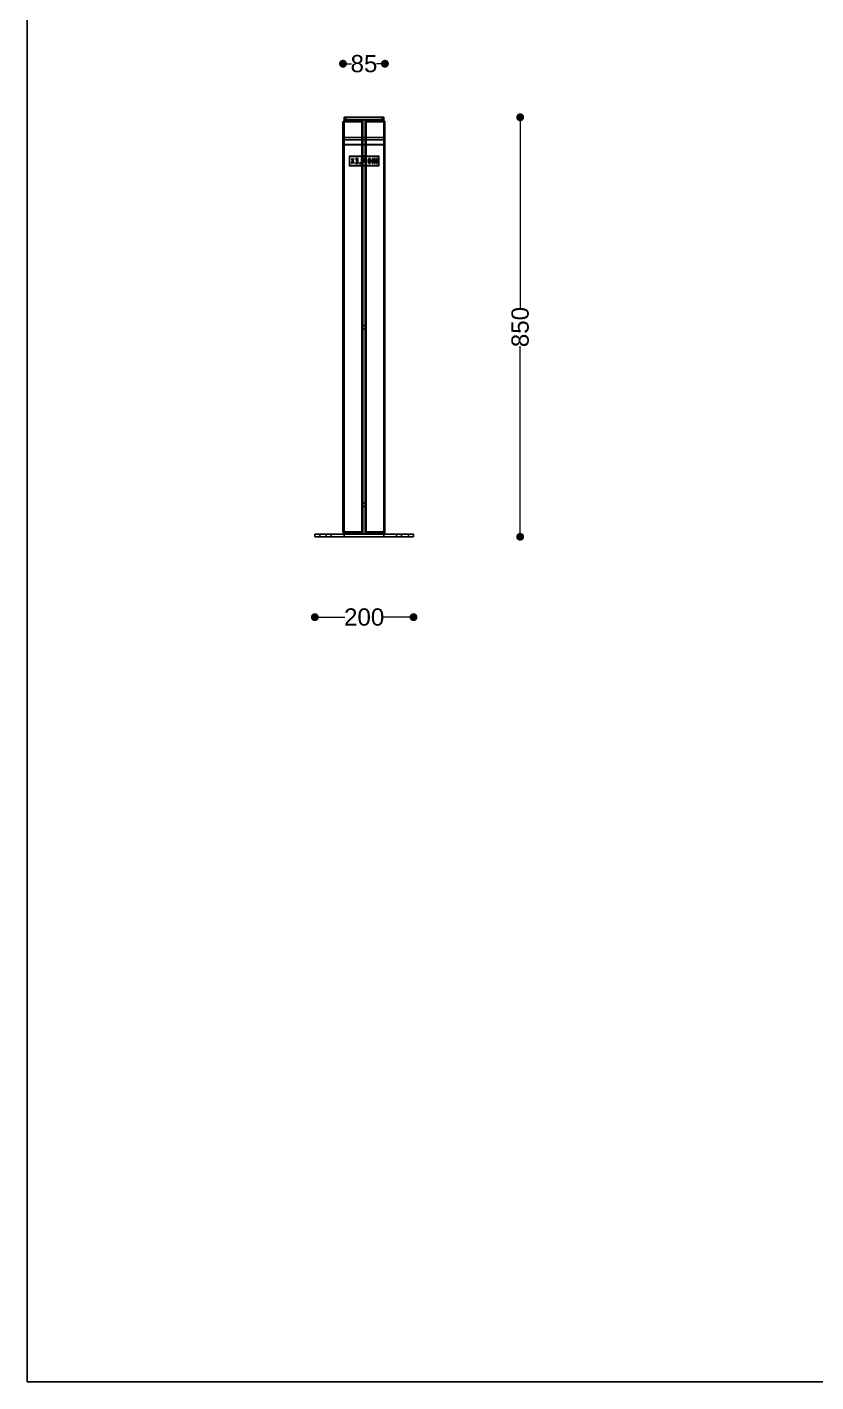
# Model space of a CAD drawing. Header units: millimetres. Extents: x 10366 to 13995, y 24552 to 29685.
# Drawn here: x 10366 to 11965, y 24552 to 27299 of the extents above; entities that cross this region are included whole.
import ezdxf

# ---------------------------------------------------------------- set-up
doc = ezdxf.new("R2010")
doc.units = ezdxf.units.MM
doc.header["$LTSCALE"] = 3
doc.layers.add('Default', color=7, linetype='Continuous')
doc.layers.add('Hidden_lines', color=7, linetype='Continuous')
doc.styles.get("Standard").update_dxf_attribs({"font": 'arial.ttf'})
doc.dimstyles.new('MATEUSZ', dxfattribs={"dimtxt": 35, "dimasz": 16, "dimexe": 0.18, "dimexo": 0.0625, "dimgap": 0.09, "dimtad": 0, "dimdec": 0, "dimdsep": 46, "dimtxsty": 'Standard', "dimblk": 'DOT', "dimcen": 0.09, "dimse1": 1, "dimse2": 1, "dimadec": 0, "dimazin": 0, "dimtfac": 1, "dimtdec": 0, "dimtofl": 0, "dimtmove": 0, "dimatfit": 3, "dimfxl": 1, "dimtolj": 1, "dimtzin": 0, "dimlwd": 9, "dimlwe": 9, "dimarcsym": 0})

# ---------------------------------------------------------------- blocks, each defined once
blk = doc.blocks.new('_Dot')
at = {"color": 0, "linetype": 'ByBlock', "lineweight": -2}
blk.add_line((-0.5, 0), (-1, 0), dxfattribs=at)
at = {"color": 0, "linetype": 'ByBlock', "const_width": 0.5}
blk.add_lwpolyline([(-0.25, 0, 1), (0.25, 0, 1)], format="xyb", close=True, dxfattribs=at)
blk = doc.blocks.new('*D16')
at = {"color": 0, "lineweight": 9, "transparency": 16777216}
for p, q in [((11022.4, 27224.6), (11023.6, 27224.6)), ((11075.4, 27224.6), (11074.2, 27224.6))]:
    blk.add_line(p, q, dxfattribs=at)
at = {"layer": 'Defpoints', "color": 0, "transparency": 16777216}
for p in [(11006.4, 27224.6), (11006.4, 27037.4), (11091.4, 27037.2)]:
    blk.add_point(p, dxfattribs=at)
at = {"color": 0, "lineweight": 9, "transparency": 16777216, "xscale": 16, "yscale": 16, "zscale": 16, "rotation": 180}
blk.add_blockref('_Dot', (11006.4, 27224.6), dxfattribs=at)
at = {"color": 0, "lineweight": 9, "transparency": 16777216, "xscale": 16, "yscale": 16, "zscale": 16}
blk.add_blockref('_Dot', (11091.4, 27224.6), dxfattribs=at)
at = {"color": 0, "transparency": 16777216, "insert": (11048.9, 27224.6), "char_height": 35, "attachment_point": 5}
blk.add_mtext('\\A1;85', dxfattribs=at)
blk = doc.blocks.new('*D17')
at = {"color": 0, "lineweight": 9, "transparency": 16777216}
for p, q in [((10965.3, 26102.8), (11010.3, 26102.8)), ((11133.3, 26102.8), (11088.3, 26102.8))]:
    blk.add_line(p, q, dxfattribs=at)
at = {"layer": 'Defpoints', "color": 0, "transparency": 16777216}
for p in [(10949.3, 26265.7), (11149.3, 26265.7), (10949.3, 26102.8)]:
    blk.add_point(p, dxfattribs=at)
at = {"color": 0, "lineweight": 9, "transparency": 16777216, "xscale": 16, "yscale": 16, "zscale": 16, "rotation": 180}
blk.add_blockref('_Dot', (10949.3, 26102.8), dxfattribs=at)
at = {"color": 0, "lineweight": 9, "transparency": 16777216, "xscale": 16, "yscale": 16, "zscale": 16}
blk.add_blockref('_Dot', (11149.3, 26102.8), dxfattribs=at)
at = {"color": 0, "transparency": 16777216, "insert": (11049.3, 26102.8), "char_height": 35, "attachment_point": 5}
blk.add_mtext('\\A1;200', dxfattribs=at)
blk = doc.blocks.new('*D18')
at = {"color": 0, "lineweight": 9, "transparency": 16777216}
for p, q in [((11365.5, 27100), (11365.5, 26729.6)), ((11365.5, 26281.7), (11365.5, 26652.1))]:
    blk.add_line(p, q, dxfattribs=at)
at = {"layer": 'Defpoints', "color": 0, "transparency": 16777216}
for p in [(11084.9, 27116), (11088.9, 26265.7), (11365.5, 26265.7)]:
    blk.add_point(p, dxfattribs=at)
at = {"color": 0, "lineweight": 9, "transparency": 16777216, "xscale": 16, "yscale": 16, "zscale": 16}
for p, rotation in [((11365.5, 27116), 90), ((11365.5, 26265.7), 270)]:
    blk.add_blockref('_Dot', p, dxfattribs=dict(at, rotation=rotation))
at = {"color": 0, "transparency": 16777216, "insert": (11365.5, 26690.8), "char_height": 35, "attachment_point": 5, "rotation": 90}
blk.add_mtext('\\A1;850', dxfattribs=at)

msp = doc.modelspace()

# ---------------------------------------------------------------- linework, layer by layer
msp.add_lwpolyline([(10366.2, 24552.5), (10366.2, 29684.6), (13995, 29684.6), (13995, 24552.5)], close=True)
at = {"layer": 'Default'}
for p, q in [((11008.4, 27108.7), (11044.4, 27108.7)), ((11008.9, 27111), (11008.9, 27116)), ((11008.9, 27110.6), (11046.4, 27110.6)), ((11008.9, 27108.7), (11008.9, 27110.6)), ((11012.9, 27111), (11012.9, 27116)), ((11012.9, 27116), (11084.9, 27116)), ((11012.9, 27111), (11084.9, 27111)), ((11046.4, 27111), (11046.4, 26270.7)), ((11046.4, 27111), (11051.4, 27111)), ((11051.4, 27111), (11051.4, 26270.7)), ((11051.4, 27110.6), (11088.9, 27110.6)), ((11053.4, 27108.7), (11089.4, 27108.7)), ((11084.9, 27111), (11084.9, 27116)), ((11088.9, 27111), (11088.9, 27116)), ((11088.9, 27108.7), (11088.9, 27110.6)), ((11006.4, 26275.7), (11006.4, 27106.7)), ((11008.4, 26275.7), (11008.4, 27106.7)), ((11008.4, 27106.7), (11044.4, 27106.7)), ((11044.4, 26275.7), (11044.4, 27106.7)), ((11053.4, 26275.7), (11053.4, 27106.7)), ((11053.4, 27106.7), (11089.4, 27106.7)), ((11089.4, 26275.7), (11089.4, 27106.7)), ((11091.4, 26275.7), (11091.4, 27106.7)), ((10949.3, 26265.7), (10949.3, 26270.7)), ((10959.3, 26270.7), (11139.3, 26270.7)), ((10959.3, 26265.7), (10959.3, 26270.7)), ((10959.3, 26265.7), (11139.3, 26265.7)), ((11008.4, 26275.7), (11044.4, 26275.7)), ((11008.4, 26273.7), (11044.4, 26273.7)), ((11008.9, 26270.7), (11008.9, 26273.7)), ((11053.4, 26275.7), (11089.4, 26275.7)), ((11053.4, 26273.7), (11089.4, 26273.7)), ((11088.9, 26270.7), (11088.9, 26273.7)), ((11091.4, 26273.7), (11091.4, 26270.7)), ((11139.3, 26265.7), (11139.3, 26270.7)), ((11149.3, 26265.7), (11149.3, 26270.7))]:
    msp.add_line(p, q, dxfattribs=at)
for points in [[(11006.4, 27106.7, 0), (11006.4, 27106.8, 0), (11006.4, 27107, 0), (11006.5, 27107.2, 0), (11006.5, 27107.4, 0), (11006.6, 27107.6, 0), (11006.7, 27107.7, 0), (11006.8, 27107.9, 0), (11007, 27108.1, 0)], [(11008.4, 27108.7, 0), (11008.2, 27108.6, 0), (11008, 27108.6, 0), (11007.8, 27108.6, 0), (11007.7, 27108.5, 0), (11007.5, 27108.4, 0), (11007.3, 27108.3, 0), (11007.1, 27108.2, 0), (11007, 27108.1, 0)], [(11008.4, 27106.7, 0), (11007, 27108.1, 0)], [(11012.9, 27116, 0), (11008.9, 27116, 0)], [(11008.9, 27111, 0), (11008.9, 27111, 0), (11008.9, 27111, 0), (11008.9, 27111, 0), (11008.9, 27111, 0), (11008.9, 27111, 0), (11008.9, 27111, 0), (11008.9, 27111, 0), (11008.9, 27111, 0), (11008.9, 27111, 0), (11008.9, 27111, 0), (11008.9, 27111, 0), (11008.9, 27111, 0), (11008.9, 27111, 0), (11008.9, 27111, 0), (11008.9, 27111, 0), (11008.9, 27110.8, 0), (11008.9, 27110.6, 0)], [(11008.9, 27111, 0), (11008.9, 27111, 0), (11008.9, 27111, 0), (11008.9, 27111, 0), (11008.9, 27111, 0), (11008.9, 27111, 0), (11008.9, 27111, 0), (11008.9, 27111, 0), (11008.9, 27111, 0), (11008.9, 27111, 0), (11008.9, 27111, 0), (11008.9, 27111, 0), (11008.9, 27111, 0), (11008.9, 27111, 0), (11008.9, 27111, 0), (11009, 27111, 0), (11009.4, 27111, 0), (11012.9, 27111, 0)], [(11044.4, 27108.7, 0), (11044.6, 27108.6, 0), (11044.8, 27108.6, 0), (11045, 27108.6, 0), (11045.1, 27108.5, 0), (11045.3, 27108.4, 0), (11045.5, 27108.3, 0), (11045.7, 27108.2, 0), (11045.8, 27108.1, 0)], [(11044.4, 27106.7, 0), (11045.8, 27108.1, 0)], [(11046.4, 27106.7, 0), (11046.4, 27106.8, 0), (11046.4, 27107, 0), (11046.3, 27107.2, 0), (11046.3, 27107.4, 0), (11046.2, 27107.6, 0), (11046.1, 27107.7, 0), (11046, 27107.9, 0), (11045.8, 27108.1, 0)], [(11051.4, 27106.7, 0), (11051.4, 27106.8, 0), (11051.4, 27107, 0), (11051.5, 27107.2, 0), (11051.5, 27107.4, 0), (11051.6, 27107.6, 0), (11051.7, 27107.7, 0), (11051.8, 27107.9, 0), (11052, 27108.1, 0)], [(11053.4, 27108.7, 0), (11053.2, 27108.6, 0), (11053, 27108.6, 0), (11052.8, 27108.6, 0), (11052.7, 27108.5, 0), (11052.5, 27108.4, 0), (11052.3, 27108.3, 0), (11052.1, 27108.2, 0), (11052, 27108.1, 0)], [(11053.4, 27106.7, 0), (11052, 27108.1, 0)], [(11088.9, 27116, 0), (11088.9, 27116, 0), (11088.9, 27116, 0), (11088.9, 27116, 0), (11088.9, 27116, 0), (11088.9, 27116, 0), (11088.9, 27116, 0), (11088.9, 27116, 0), (11088.9, 27116, 0), (11088.9, 27116, 0), (11088.9, 27116, 0), (11088.9, 27116, 0), (11088.9, 27116, 0), (11088.9, 27116, 0), (11088.8, 27116, 0), (11088.4, 27116, 0), (11084.9, 27116, 0)], [(11084.9, 27111, 0), (11088.9, 27111, 0)], [(11088.9, 27110.6, 0), (11088.9, 27111, 0)], [(11089.4, 27108.7, 0), (11089.6, 27108.6, 0), (11089.8, 27108.6, 0), (11090, 27108.6, 0), (11090.1, 27108.5, 0), (11090.3, 27108.4, 0), (11090.5, 27108.3, 0), (11090.7, 27108.2, 0), (11090.8, 27108.1, 0)], [(11089.4, 27106.7, 0), (11090.8, 27108.1, 0)], [(11091.4, 27106.7, 0), (11091.4, 27106.8, 0), (11091.4, 27107, 0), (11091.3, 27107.2, 0), (11091.3, 27107.4, 0), (11091.2, 27107.6, 0), (11091.1, 27107.7, 0), (11091, 27107.9, 0), (11090.8, 27108.1, 0)], [(10959.3, 26270.7, 0), (10949.3, 26270.7, 0)], [(10949.3, 26265.7, 0), (10949.3, 26265.7, 0), (10949.3, 26265.7, 0), (10949.3, 26265.7, 0), (10949.3, 26265.7, 0), (10949.3, 26265.7, 0), (10949.3, 26265.7, 0), (10949.3, 26265.7, 0), (10949.3, 26265.7, 0), (10949.3, 26265.7, 0), (10949.3, 26265.7, 0), (10949.3, 26265.7, 0), (10949.3, 26265.7, 0), (10949.4, 26265.7, 0), (10949.4, 26265.7, 0), (10949.6, 26265.7, 0), (10950.6, 26265.7, 0), (10959.3, 26265.7, 0)], [(11006.4, 26275.7, 0), (11006.4, 26275.5, 0), (11006.4, 26275.3, 0), (11006.5, 26275.1, 0), (11006.5, 26274.9, 0), (11006.6, 26274.7, 0), (11006.7, 26274.6, 0), (11006.8, 26274.4, 0), (11007, 26274.2, 0)], [(11008.4, 26275.7, 0), (11007, 26274.2, 0)], [(11008.4, 26273.7, 0), (11008.2, 26273.7, 0), (11008, 26273.7, 0), (11007.8, 26273.7, 0), (11007.7, 26273.8, 0), (11007.5, 26273.9, 0), (11007.3, 26274, 0), (11007.1, 26274.1, 0), (11007, 26274.2, 0)], [(11044.4, 26275.7, 0), (11045.8, 26274.2, 0)], [(11044.4, 26273.7, 0), (11044.6, 26273.7, 0), (11044.8, 26273.7, 0), (11045, 26273.7, 0), (11045.1, 26273.8, 0), (11045.3, 26273.9, 0), (11045.5, 26274, 0), (11045.7, 26274.1, 0), (11045.8, 26274.2, 0)], [(11046.4, 26275.7, 0), (11046.4, 26275.5, 0), (11046.4, 26275.3, 0), (11046.3, 26275.1, 0), (11046.3, 26274.9, 0), (11046.2, 26274.7, 0), (11046.1, 26274.6, 0), (11046, 26274.4, 0), (11045.8, 26274.2, 0)], [(11051.4, 26275.7, 0), (11051.4, 26275.5, 0), (11051.4, 26275.3, 0), (11051.5, 26275.1, 0), (11051.5, 26274.9, 0), (11051.6, 26274.7, 0), (11051.7, 26274.6, 0), (11051.8, 26274.4, 0), (11052, 26274.2, 0)], [(11053.4, 26273.7, 0), (11053.2, 26273.7, 0), (11053, 26273.7, 0), (11052.8, 26273.7, 0), (11052.6, 26273.8, 0), (11052.5, 26273.9, 0), (11052.3, 26274, 0), (11052.1, 26274.1, 0), (11051.9, 26274.3, 0)], [(11053.4, 26275.7, 0), (11052, 26274.2, 0)], [(11053.4, 26273.7, 0), (11053.2, 26273.7, 0), (11053, 26273.7, 0), (11052.8, 26273.7, 0), (11052.7, 26273.8, 0), (11052.5, 26273.9, 0), (11052.3, 26274, 0), (11052.1, 26274.1, 0), (11052, 26274.2, 0)], [(11089.4, 26275.7, 0), (11090.8, 26274.2, 0)], [(11089.4, 26273.7, 0), (11089.6, 26273.7, 0), (11089.8, 26273.7, 0), (11090, 26273.7, 0), (11090.1, 26273.8, 0), (11090.3, 26273.9, 0), (11090.5, 26274, 0), (11090.7, 26274.1, 0), (11090.8, 26274.2, 0)], [(11091.4, 26275.7, 0), (11091.4, 26275.5, 0), (11091.4, 26275.3, 0), (11091.3, 26275.1, 0), (11091.3, 26274.9, 0), (11091.2, 26274.7, 0), (11091.1, 26274.6, 0), (11091, 26274.4, 0), (11090.8, 26274.2, 0)], [(11091.4, 26275.7, 0), (11091.4, 26275.5, 0), (11091.4, 26275.3, 0), (11091.3, 26275.1, 0), (11091.3, 26274.9, 0), (11091.2, 26274.8, 0), (11091.1, 26274.6, 0), (11091, 26274.4, 0), (11090.9, 26274.3, 0)], [(11149.3, 26270.7, 0), (11149.3, 26270.7, 0), (11149.3, 26270.7, 0), (11149.3, 26270.7, 0), (11149.3, 26270.7, 0), (11149.3, 26270.7, 0), (11149.3, 26270.7, 0), (11149.3, 26270.7, 0), (11149.3, 26270.7, 0), (11149.3, 26270.7, 0), (11149.3, 26270.7, 0), (11149.3, 26270.7, 0), (11149.3, 26270.7, 0), (11149.3, 26270.7, 0), (11149.3, 26270.7, 0), (11149, 26270.7, 0), (11148.1, 26270.7, 0), (11139.3, 26270.7, 0)], [(11139.3, 26265.7, 0), (11149.3, 26265.7, 0)]]:
    msp.add_polyline3d(points, dxfattribs=at)
at = {"layer": 'Hidden_lines'}
for p, q in [((11008.9, 27115.4), (11088.9, 27115.4)), ((11008.9, 27070.5), (11008.9, 27108.7)), ((11046.4, 27110.6), (11051.4, 27110.6)), ((11088.9, 27070.5), (11088.9, 27108.7)), ((11008.4, 27106.8), (11044.4, 27106.8)), ((11053.4, 27106.8), (11089.4, 27106.8)), ((11008.9, 27075.3), (11088.9, 27075.3)), ((11008.9, 27070.5), (11088.9, 27070.5)), ((11008.9, 27060.7), (11088.9, 27060.7)), ((11008.9, 27060.2), (11088.9, 27060.2)), ((11008.9, 26273.7), (11008.9, 27060.2)), ((11088.9, 26273.7), (11088.9, 27060.2)), ((11019.3, 27017.7), (11019.3, 27036.8)), ((11019.7, 27037.2), (11019.7, 27037.4)), ((11019.7, 27037.4), (11078.6, 27037.4)), ((11019.7, 27037.4), (11078.6, 27037.4)), ((11019.7, 27037.2), (11078.6, 27037.2)), ((11019.7, 27037.1), (11078.6, 27037.1)), ((11019.7, 27017.7), (11019.7, 27036.7)), ((11019.7, 27036.7), (11078.6, 27036.7)), ((11025.6, 27028), (11023.1, 27023)), ((11023.1, 27023), (11025.6, 27028)), ((11025.6, 27027.9), (11023.1, 27022.9)), ((11025.6, 27027.9), (11023.1, 27022.9)), ((11024.5, 27032.5), (11023.6, 27032.1)), ((11024.5, 27032.5), (11023.6, 27032)), ((11023.6, 27032.1), (11024.5, 27032.5)), ((11024.5, 27032.5), (11023.6, 27032)), ((11023.6, 27032.1), (11025.6, 27028)), ((11023.6, 27032), (11025.6, 27027.9)), ((11023.6, 27032), (11025.6, 27027.9)), ((11024, 27022.6), (11026.1, 27027)), ((11026.1, 27027), (11024, 27022.6)), ((11024, 27022.5), (11026.1, 27026.9)), ((11024, 27022.5), (11026.1, 27026.9)), ((11026.1, 27029), (11024.5, 27032.5)), ((11026.1, 27028.9), (11024.5, 27032.5)), ((11024.5, 27032.5), (11026.1, 27029)), ((11026.1, 27028.9), (11024.5, 27032.5)), ((11025.6, 27027.9), (11025.6, 27028)), ((11025.6, 27027.9), (11025.6, 27028)), ((11027.7, 27032.5), (11026.1, 27029)), ((11027.7, 27032.5), (11026.1, 27028.9)), ((11026.1, 27029), (11027.7, 27032.5)), ((11027.7, 27032.5), (11026.1, 27028.9)), ((11026.1, 27027), (11028.2, 27022.6)), ((11028.2, 27022.6), (11026.1, 27027)), ((11026.1, 27026.9), (11028.2, 27022.5)), ((11026.1, 27026.9), (11028.2, 27022.5)), ((11026.6, 27028), (11028.6, 27032.1)), ((11028.6, 27032.1), (11026.6, 27028)), ((11026.6, 27027.9), (11028.6, 27032)), ((11026.6, 27027.9), (11028.6, 27032)), ((11029.1, 27023), (11026.6, 27028)), ((11026.6, 27027.9), (11026.6, 27028)), ((11026.6, 27028), (11029.1, 27023)), ((11026.6, 27027.9), (11026.6, 27028)), ((11029.1, 27022.9), (11026.6, 27027.9)), ((11029.1, 27022.9), (11026.6, 27027.9)), ((11028.6, 27032.1), (11027.7, 27032.5)), ((11028.6, 27032), (11027.7, 27032.5)), ((11027.7, 27032.5), (11028.6, 27032.1)), ((11028.6, 27032), (11027.7, 27032.5)), ((11032.1, 27032.3), (11032.1, 27032.3)), ((11036.8, 27032.3), (11032.1, 27032.3)), ((11036.8, 27032.3), (11032.1, 27032.3)), ((11032.1, 27032.3), (11032.1, 27031.5)), ((11032.1, 27032.3), (11032.1, 27031.4)), ((11032.1, 27031.5), (11032.1, 27032.3)), ((11032.1, 27032.3), (11032.1, 27032.3)), ((11036.8, 27032.3), (11032.1, 27032.3)), ((11032.1, 27032.3), (11032.1, 27031.4)), ((11032.1, 27031.5), (11035.9, 27031.5)), ((11032.1, 27031.4), (11032.1, 27031.5)), ((11032.1, 27031.4), (11032.1, 27031.5)), ((11032.1, 27031.4), (11035.9, 27031.4)), ((11032.1, 27031.4), (11035.9, 27031.4)), ((11035.9, 27028.3), (11032.8, 27028.3)), ((11032.8, 27028.3), (11032.8, 27027.5)), ((11035.9, 27028.3), (11032.8, 27028.3)), ((11032.8, 27028.3), (11032.8, 27027.4)), ((11032.8, 27028.3), (11035.9, 27028.3)), ((11035.9, 27028.3), (11032.8, 27028.3)), ((11032.8, 27028.3), (11032.8, 27027.4)), ((11032.8, 27027.5), (11035.9, 27027.5)), ((11035.9, 27027.5), (11032.8, 27027.5)), ((11032.8, 27027.4), (11035.9, 27027.4)), ((11032.8, 27027.4), (11035.9, 27027.4)), ((11035.9, 27031.5), (11035.9, 27028.3)), ((11035.9, 27031.4), (11035.9, 27031.5)), ((11035.9, 27031.4), (11035.9, 27031.5)), ((11035.9, 27031.4), (11035.9, 27028.3)), ((11035.9, 27031.4), (11035.9, 27028.3)), ((11035.9, 27027.5), (11035.9, 27023.6)), ((11035.9, 27027.4), (11035.9, 27023.6)), ((11035.9, 27027.4), (11035.9, 27023.6)), ((11036.8, 27032.3), (11036.8, 27032.3)), ((11036.8, 27022.8), (11036.8, 27032.3)), ((11036.8, 27022.7), (11036.8, 27032.3)), ((11036.8, 27032.3), (11036.8, 27032.3)), ((11036.8, 27022.7), (11036.8, 27032.3)), ((11044.8, 27032.3), (11043.9, 27032.3)), ((11043.9, 27032.3), (11043.9, 27023.6)), ((11043.9, 27032.3), (11043.9, 27023.6)), ((11043.9, 27032.3), (11043.9, 27032.3)), ((11044.8, 27032.3), (11043.9, 27032.3)), ((11043.9, 27023.6), (11043.9, 27032.3)), ((11044.8, 27032.3), (11043.9, 27032.3)), ((11043.9, 27032.3), (11043.9, 27023.6)), ((11043.9, 27032.3), (11043.9, 27032.3)), ((11044.8, 27032.3), (11044.8, 27032.3)), ((11044.8, 27022.7), (11044.8, 27032.3)), ((11044.8, 27022.8), (11044.8, 27032.3)), ((11044.8, 27032.3), (11044.8, 27032.3)), ((11044.8, 27022.7), (11044.8, 27032.3)), ((11046.4, 27032.6), (11051.4, 27032.6)), ((11051.4, 27025.6), (11046.4, 27025.6)), ((11052.4, 27031.6), (11052.4, 27028)), ((11052.4, 27031.6), (11052.4, 27028)), ((11052.4, 27031.6), (11052.4, 27031.6)), ((11052.4, 27031.6), (11052.4, 27028)), ((11052.4, 27031.6), (11052.4, 27031.6)), ((11052.4, 27027.2), (11052.4, 27022.9)), ((11052.4, 27027.1), (11052.4, 27027.2)), ((11052.4, 27027.1), (11052.4, 27027.2)), ((11052.4, 27027.1), (11052.4, 27022.9)), ((11052.4, 27027.1), (11052.4, 27022.9)), ((11057.3, 27027.6), (11057.3, 27027.7)), ((11057.3, 27027.6), (11057.3, 27027.7)), ((11057.3, 27027.5), (11057.3, 27027.6)), ((11057.3, 27027.5), (11057.3, 27027.6)), ((11057.3, 27027.4), (11057.3, 27027.5)), ((11057.3, 27027.4), (11057.3, 27027.4)), ((11058.3, 27027.8), (11058.3, 27027.8)), ((11058.3, 27027.8), (11058.3, 27027.8)), ((11058.3, 27027.6), (11058.3, 27027.5)), ((11058.3, 27027.6), (11058.3, 27027.5)), ((11061.6, 27027.5), (11061.6, 27027.6)), ((11061.6, 27027.5), (11061.6, 27027.6)), ((11062.6, 27027.6), (11062.6, 27027.5)), ((11062.6, 27027.5), (11062.6, 27027.6)), ((11067, 27032.3), (11066, 27032.3)), ((11066, 27032.3), (11066, 27022.8)), ((11066, 27032.3), (11066, 27032.3)), ((11067, 27032.3), (11066, 27032.3)), ((11066, 27032.3), (11066, 27022.7)), ((11067, 27032.3), (11066, 27032.3)), ((11066, 27032.3), (11066, 27022.7)), ((11066, 27032.3), (11066, 27032.3)), ((11069.8, 27032.3), (11066.9, 27024.3)), ((11069.8, 27032.3), (11066.9, 27024.2)), ((11066.9, 27024.3), (11069.8, 27032.3)), ((11069.8, 27032.3), (11066.9, 27024.2)), ((11066.9, 27024.3), (11067, 27026.5)), ((11066.9, 27024.3), (11067, 27026.4)), ((11066.9, 27024.3), (11067, 27026.4)), ((11067, 27026.5), (11067, 27032.3)), ((11067, 27032.3), (11067, 27032.3)), ((11067, 27026.4), (11067, 27032.3)), ((11067, 27032.3), (11067, 27026.5)), ((11067, 27026.4), (11067, 27032.3)), ((11067, 27032.3), (11067, 27032.3)), ((11067, 27026.4), (11067, 27026.5)), ((11067, 27026.4), (11067, 27026.5)), ((11067.2, 27022.8), (11070.1, 27030.8)), ((11067.2, 27022.7), (11070.1, 27030.8)), ((11070.1, 27030.8), (11067.2, 27022.8)), ((11067.2, 27022.7), (11070.1, 27030.8)), ((11071, 27032.3), (11069.8, 27032.3)), ((11069.8, 27032.3), (11069.8, 27032.3)), ((11071, 27032.3), (11069.8, 27032.3)), ((11071, 27032.3), (11069.8, 27032.3)), ((11069.8, 27032.3), (11069.8, 27032.3)), ((11070.1, 27030.8), (11070, 27028.6)), ((11070.1, 27030.7), (11070, 27028.6)), ((11070.1, 27030.7), (11070, 27028.6)), ((11070, 27028.6), (11070, 27028.6)), ((11070, 27028.6), (11070, 27022.8)), ((11070, 27028.6), (11070, 27022.7)), ((11070, 27028.6), (11070, 27028.6)), ((11070, 27028.6), (11070, 27022.7)), ((11070.1, 27030.7), (11070.1, 27030.8)), ((11070.1, 27030.8), (11070.1, 27030.8)), ((11070.1, 27030.8), (11070.1, 27030.7)), ((11070.1, 27030.8), (11070.1, 27030.7)), ((11070.1, 27030.7), (11070.1, 27030.8)), ((11070.1, 27030.8), (11070.1, 27030.8)), ((11071, 27022.8), (11071, 27032.3)), ((11071, 27032.3), (11071, 27032.3)), ((11071, 27022.7), (11071, 27032.3)), ((11071, 27032.3), (11071, 27022.8)), ((11071, 27022.7), (11071, 27032.3)), ((11071, 27032.3), (11071, 27032.3)), ((11075, 27032.4), (11074, 27032.4)), ((11074, 27032.4), (11074, 27022.7)), ((11074, 27032.4), (11075, 27032.4)), ((11075, 27032.3), (11074, 27032.3)), ((11074, 27032.3), (11074, 27022.7)), ((11074, 27032.3), (11074, 27022.7)), ((11075, 27032.3), (11074, 27032.3)), ((11075, 27022.7), (11075, 27032.4)), ((11075, 27022.7), (11075, 27032.3)), ((11075, 27022.7), (11075, 27032.3)), ((11078.6, 27037.2), (11078.6, 27037.4)), ((11078.6, 27036.7), (11078.6, 27017.7)), ((11079, 27036.8), (11079, 27017.7)), ((11019.3, 27017.7), (11019.3, 27018)), ((11078.6, 27018), (11019.7, 27018)), ((11078.6, 27017.7), (11019.7, 27017.7)), ((11019.7, 27017.3), (11019.7, 27017.6)), ((11078.6, 27017.3), (11019.7, 27017.3)), ((11078.6, 27017.3), (11019.7, 27017.3)), ((11023.1, 27023), (11024, 27022.6)), ((11024, 27022.6), (11023.1, 27023)), ((11023.1, 27022.9), (11024, 27022.5)), ((11023.1, 27022.9), (11024, 27022.5)), ((11028.2, 27022.6), (11029.1, 27023)), ((11029.1, 27023), (11028.2, 27022.6)), ((11028.2, 27022.5), (11029.1, 27022.9)), ((11028.2, 27022.5), (11029.1, 27022.9)), ((11035.9, 27023.6), (11032.1, 27023.6)), ((11032.1, 27023.6), (11032.1, 27022.8)), ((11032.1, 27023.6), (11032.1, 27023.6)), ((11035.9, 27023.6), (11032.1, 27023.6)), ((11032.1, 27023.6), (11032.1, 27022.7)), ((11032.1, 27023.6), (11035.9, 27023.6)), ((11035.9, 27023.6), (11032.1, 27023.6)), ((11032.1, 27023.6), (11032.1, 27022.7)), ((11032.1, 27023.6), (11032.1, 27023.6)), ((11032.1, 27022.8), (11036.8, 27022.8)), ((11032.1, 27022.7), (11032.1, 27022.8)), ((11032.1, 27022.7), (11032.1, 27022.8)), ((11032.1, 27022.7), (11036.8, 27022.7)), ((11032.1, 27022.7), (11036.8, 27022.7)), ((11035.9, 27023.6), (11035.9, 27023.6)), ((11035.9, 27023.6), (11035.9, 27023.6)), ((11036.8, 27022.7), (11036.8, 27022.8)), ((11036.8, 27022.7), (11036.8, 27022.8)), ((11043.9, 27023.6), (11039.9, 27023.6)), ((11039.9, 27023.6), (11039.9, 27022.8)), ((11039.9, 27023.6), (11039.9, 27023.6)), ((11043.9, 27023.6), (11039.9, 27023.6)), ((11039.9, 27023.6), (11039.9, 27022.7)), ((11039.9, 27023.6), (11043.9, 27023.6)), ((11043.9, 27023.6), (11039.9, 27023.6)), ((11039.9, 27023.6), (11039.9, 27022.7)), ((11039.9, 27023.6), (11039.9, 27023.6)), ((11039.9, 27022.8), (11044.8, 27022.8)), ((11039.9, 27022.7), (11039.9, 27022.8)), ((11039.9, 27022.7), (11039.9, 27022.8)), ((11039.9, 27022.7), (11044.8, 27022.7)), ((11039.9, 27022.7), (11044.8, 27022.7)), ((11043.9, 27023.6), (11043.9, 27023.6)), ((11043.9, 27023.6), (11043.9, 27023.6)), ((11044.8, 27022.7), (11044.8, 27022.8)), ((11044.8, 27022.7), (11044.8, 27022.8)), ((11052.4, 27022.9), (11053.4, 27022.9)), ((11052.4, 27022.9), (11052.4, 27022.9)), ((11052.4, 27022.9), (11053.4, 27022.9)), ((11052.4, 27022.9), (11053.4, 27022.9)), ((11052.4, 27022.9), (11052.4, 27022.9)), ((11066, 27022.8), (11067.2, 27022.8)), ((11066, 27022.7), (11066, 27022.8)), ((11066, 27022.7), (11066, 27022.8)), ((11066, 27022.7), (11067.2, 27022.7)), ((11066, 27022.7), (11067.2, 27022.7)), ((11066.9, 27024.2), (11066.9, 27024.3)), ((11066.9, 27024.2), (11066.9, 27024.3)), ((11066.9, 27024.2), (11066.9, 27024.3)), ((11066.9, 27024.2), (11066.9, 27024.3)), ((11067.2, 27022.7), (11067.2, 27022.8)), ((11067.2, 27022.7), (11067.2, 27022.8)), ((11070, 27022.8), (11071, 27022.8)), ((11070, 27022.7), (11070, 27022.8)), ((11070, 27022.7), (11070, 27022.8)), ((11070, 27022.7), (11071, 27022.7)), ((11070, 27022.7), (11071, 27022.7)), ((11071, 27022.7), (11071, 27022.8)), ((11071, 27022.7), (11071, 27022.8)), ((11074, 27022.7), (11075, 27022.7)), ((11074, 27022.7), (11075, 27022.7)), ((11075, 27022.7), (11074, 27022.7)), ((11074, 27022.7), (11075, 27022.7)), ((11078.6, 27017.3), (11078.6, 27017.6)), ((11079, 27017.7), (11079, 27018)), ((11046.4, 26694.3), (11051.4, 26694.3)), ((11051.4, 26687.3), (11046.4, 26687.3)), ((11046.4, 26333.8), (11051.4, 26333.8)), ((11051.4, 26326.8), (11046.4, 26326.8)), ((10972.4, 26265.7), (10972.4, 26270.7)), ((10982.4, 26265.7), (10982.4, 26270.7)), ((11044.4, 26275.8), (11008.4, 26275.8)), ((11008.9, 26265.7), (11008.9, 26270.7)), ((11089.4, 26275.8), (11053.4, 26275.8)), ((11088.9, 26265.7), (11088.9, 26270.7)), ((11114.8, 26265.7), (11114.8, 26270.7)), ((11124.8, 26265.7), (11124.8, 26270.7))]:
    msp.add_line(p, q, dxfattribs=at)
for points in [[(11008.4, 27106.8, 0), (11007, 27108.1, 0)], [(11044.4, 27106.8, 0), (11045.8, 27108.1, 0)], [(11053.4, 27106.8, 0), (11052, 27108.1, 0)], [(11089.4, 27106.8, 0), (11090.8, 27108.1, 0)], [(11008.9, 27070.5, 0), (11008.9, 27069.1, 0), (11008.9, 27060.2, 0)], [(11088.9, 27060.2, 0), (11088.9, 27070.5, 0)], [(11019.7, 27037.4, 0), (11019.7, 27037.4, 0), (11019.6, 27037.4, 0), (11019.6, 27037.4, 0), (11019.6, 27037.4, 0), (11019.5, 27037.4, 0), (11019.5, 27037.4, 0), (11019.5, 27037.4, 0), (11019.4, 27037.3, 0), (11019.4, 27037.3, 0), (11019.4, 27037.3, 0), (11019.4, 27037.2, 0), (11019.3, 27037.2, 0), (11019.3, 27037.2, 0), (11019.3, 27037.1, 0), (11019.3, 27037.1, 0), (11019.3, 27037, 0)], [(11019.3, 27036.8, 0), (11019.3, 27036.8, 0), (11019.3, 27036.9, 0), (11019.3, 27036.9, 0), (11019.3, 27036.9, 0), (11019.4, 27037, 0), (11019.4, 27037, 0), (11019.4, 27037, 0), (11019.4, 27037.1, 0), (11019.5, 27037.1, 0), (11019.5, 27037.1, 0), (11019.5, 27037.1, 0), (11019.6, 27037.2, 0), (11019.6, 27037.2, 0), (11019.6, 27037.2, 0), (11019.7, 27037.2, 0), (11019.7, 27037.2, 0)], [(11019.3, 27037, 0), (11019.3, 27037, 0), (11019.3, 27037, 0), (11019.3, 27037, 0), (11019.3, 27037, 0), (11019.3, 27037, 0), (11019.3, 27037, 0), (11019.3, 27037, 0), (11019.3, 27037.1, 0), (11019.3, 27037.1, 0), (11019.3, 27037.1, 0), (11019.4, 27037.1, 0), (11019.5, 27037.1, 0), (11019.7, 27037.1, 0)], [(11019.7, 27036.7, 0), (11019.4, 27036.7, 0), (11019.3, 27036.8, 0), (11019.3, 27036.8, 0), (11019.3, 27036.8, 0), (11019.3, 27036.8, 0), (11019.3, 27036.8, 0), (11019.3, 27036.8, 0), (11019.3, 27036.8, 0), (11019.3, 27036.8, 0), (11019.3, 27036.8, 0), (11019.3, 27036.8, 0), (11019.3, 27036.8, 0), (11019.3, 27036.8, 0), (11019.3, 27036.8, 0)], [(11019.7, 27037.2, 0), (11019.7, 27037.2, 0), (11019.7, 27037.1, 0), (11019.7, 27036.7, 0)], [(11053.4, 27032.5, 0), (11051.8, 27032.5, 0), (11051, 27032.5, 0), (11050.6, 27032.4, 0), (11050.2, 27032.3, 0), (11049.9, 27032.2, 0), (11049.6, 27032, 0), (11049.3, 27031.8, 0), (11049.1, 27031.6, 0), (11049, 27031.3, 0), (11048.8, 27031, 0), (11048.7, 27030.7, 0), (11048.7, 27030.3, 0), (11048.6, 27029.9, 0), (11048.7, 27029.5, 0), (11048.7, 27029.1, 0), (11048.8, 27028.7, 0), (11049, 27028.4, 0), (11049.2, 27028.1, 0), (11049.4, 27027.8, 0), (11049.6, 27027.6, 0), (11049.9, 27027.4, 0), (11050.2, 27027.3, 0), (11050.5, 27027.2, 0), (11050.8, 27027.2, 0), (11052.4, 27027.2, 0)], [(11052.4, 27027.2, 0), (11050.9, 27027.2, 0), (11050.6, 27027.2, 0), (11050.2, 27027.3, 0), (11049.9, 27027.4, 0), (11049.7, 27027.5, 0), (11049.6, 27027.7, 0), (11049.4, 27027.8, 0), (11049.2, 27028, 0), (11049, 27028.4, 0), (11048.8, 27028.7, 0), (11048.7, 27029, 0), (11048.7, 27029.4, 0), (11048.6, 27029.8, 0), (11048.6, 27030.1, 0), (11048.7, 27030.5, 0), (11048.8, 27030.9, 0), (11048.9, 27031.2, 0), (11049.1, 27031.5, 0), (11049.2, 27031.7, 0), (11049.3, 27031.8, 0), (11049.4, 27031.9, 0), (11049.6, 27032, 0), (11049.9, 27032.2, 0), (11050.3, 27032.3, 0), (11050.6, 27032.4, 0), (11051, 27032.5, 0), (11053.4, 27032.5, 0)], [(11053.4, 27032.4, 0), (11051.8, 27032.4, 0), (11051, 27032.4, 0), (11050.6, 27032.4, 0), (11050.2, 27032.3, 0), (11049.9, 27032.1, 0), (11049.6, 27032, 0), (11049.3, 27031.8, 0), (11049.1, 27031.5, 0), (11049, 27031.3, 0), (11048.8, 27031, 0), (11048.7, 27030.6, 0), (11048.7, 27030.3, 0), (11048.6, 27029.9, 0), (11048.7, 27029.4, 0), (11048.7, 27029, 0), (11048.8, 27028.6, 0), (11049, 27028.3, 0), (11049.2, 27028, 0), (11049.4, 27027.7, 0), (11049.6, 27027.5, 0), (11049.9, 27027.4, 0), (11050.2, 27027.2, 0), (11050.5, 27027.2, 0), (11050.8, 27027.1, 0), (11052.4, 27027.1, 0)], [(11053.4, 27032.4, 0), (11051.8, 27032.4, 0), (11051, 27032.4, 0), (11050.6, 27032.4, 0), (11050.2, 27032.3, 0), (11049.9, 27032.1, 0), (11049.6, 27032, 0), (11049.3, 27031.8, 0), (11049.1, 27031.5, 0), (11049, 27031.3, 0), (11048.8, 27031, 0), (11048.7, 27030.6, 0), (11048.7, 27030.3, 0), (11048.6, 27029.9, 0), (11048.7, 27029.4, 0), (11048.7, 27029, 0), (11048.8, 27028.6, 0), (11049, 27028.3, 0), (11049.2, 27028, 0), (11049.4, 27027.7, 0), (11049.6, 27027.5, 0), (11049.9, 27027.4, 0), (11050.2, 27027.2, 0), (11050.5, 27027.2, 0), (11050.8, 27027.1, 0), (11052.4, 27027.1, 0)], [(11052.4, 27028, 0), (11051.4, 27028, 0), (11050.9, 27028.1, 0), (11050.6, 27028.1, 0), (11050.4, 27028.2, 0), (11050.3, 27028.3, 0), (11050.1, 27028.4, 0), (11050, 27028.6, 0), (11049.9, 27028.8, 0), (11049.8, 27029, 0), (11049.7, 27029.2, 0), (11049.7, 27029.5, 0), (11049.6, 27029.8, 0), (11049.6, 27030.1, 0), (11049.7, 27030.4, 0), (11049.7, 27030.6, 0), (11049.8, 27030.9, 0), (11049.9, 27031, 0), (11050.1, 27031.2, 0), (11050.2, 27031.3, 0), (11050.4, 27031.4, 0), (11050.6, 27031.5, 0), (11050.8, 27031.6, 0), (11051.1, 27031.6, 0), (11052.4, 27031.6, 0)], [(11052.4, 27028, 0), (11051.4, 27028, 0), (11050.9, 27028, 0), (11050.6, 27028, 0), (11050.4, 27028.1, 0), (11050.3, 27028.2, 0), (11050.1, 27028.4, 0), (11050, 27028.5, 0), (11049.9, 27028.7, 0), (11049.8, 27028.9, 0), (11049.7, 27029.2, 0), (11049.7, 27029.5, 0), (11049.6, 27029.8, 0), (11049.6, 27030.1, 0), (11049.7, 27030.3, 0), (11049.7, 27030.6, 0), (11049.8, 27030.8, 0), (11049.9, 27031, 0), (11050.1, 27031.1, 0), (11050.2, 27031.3, 0), (11050.4, 27031.4, 0), (11050.6, 27031.5, 0), (11050.8, 27031.5, 0), (11051.1, 27031.5, 0), (11052.4, 27031.6, 0)], [(11052.4, 27028, 0), (11051.4, 27028, 0), (11050.9, 27028, 0), (11050.6, 27028, 0), (11050.4, 27028.1, 0), (11050.3, 27028.2, 0), (11050.1, 27028.4, 0), (11050, 27028.5, 0), (11049.9, 27028.7, 0), (11049.8, 27028.9, 0), (11049.7, 27029.2, 0), (11049.7, 27029.5, 0), (11049.6, 27029.8, 0), (11049.6, 27030.1, 0), (11049.7, 27030.3, 0), (11049.7, 27030.6, 0), (11049.8, 27030.8, 0), (11049.9, 27031, 0), (11050.1, 27031.1, 0), (11050.2, 27031.3, 0), (11050.4, 27031.4, 0), (11050.6, 27031.5, 0), (11050.8, 27031.5, 0), (11051.1, 27031.5, 0), (11052.4, 27031.6, 0)], [(11052.4, 27031.6, 0), (11051.4, 27031.6, 0), (11050.9, 27031.6, 0), (11050.7, 27031.6, 0), (11050.5, 27031.5, 0), (11050.4, 27031.4, 0), (11050.2, 27031.4, 0), (11050.2, 27031.3, 0), (11050.1, 27031.2, 0), (11050, 27031.1, 0), (11049.9, 27031, 0), (11049.8, 27030.9, 0), (11049.7, 27030.7, 0), (11049.7, 27030.5, 0), (11049.7, 27030.2, 0), (11049.6, 27029.7, 0), (11049.7, 27029.2, 0), (11049.8, 27029, 0), (11049.9, 27028.8, 0), (11050, 27028.6, 0), (11050.1, 27028.5, 0), (11050.2, 27028.4, 0), (11050.3, 27028.3, 0), (11050.4, 27028.2, 0), (11050.5, 27028.2, 0), (11050.6, 27028.1, 0), (11050.7, 27028.1, 0), (11050.9, 27028.1, 0), (11052.4, 27028, 0)], [(11079, 27037, 0), (11079, 27037.1, 0), (11079, 27037.1, 0), (11079, 27037.2, 0), (11079, 27037.2, 0), (11079, 27037.2, 0), (11078.9, 27037.3, 0), (11078.9, 27037.3, 0), (11078.9, 27037.3, 0), (11078.9, 27037.4, 0), (11078.8, 27037.4, 0), (11078.8, 27037.4, 0), (11078.8, 27037.4, 0), (11078.7, 27037.4, 0), (11078.7, 27037.4, 0), (11078.6, 27037.4, 0), (11078.6, 27037.4, 0)], [(11078.6, 27037.2, 0), (11078.6, 27037.2, 0), (11078.7, 27037.2, 0), (11078.7, 27037.2, 0), (11078.8, 27037.2, 0), (11078.8, 27037.1, 0), (11078.8, 27037.1, 0), (11078.9, 27037.1, 0), (11078.9, 27037.1, 0), (11078.9, 27037, 0), (11078.9, 27037, 0), (11079, 27037, 0), (11079, 27036.9, 0), (11079, 27036.9, 0), (11079, 27036.9, 0), (11079, 27036.8, 0), (11079, 27036.8, 0)], [(11078.6, 27036.7, 0), (11078.6, 27037.2, 0)], [(11078.6, 27037.1, 0), (11078.9, 27037.1, 0), (11079, 27037.1, 0), (11079, 27037.1, 0), (11079, 27037.1, 0), (11079, 27037.1, 0), (11079, 27037, 0), (11079, 27037, 0), (11079, 27037, 0), (11079, 27037, 0), (11079, 27037, 0), (11079, 27037, 0), (11079, 27037, 0), (11079, 27037, 0), (11079, 27037, 0)], [(11079, 27036.8, 0), (11079, 27036.8, 0), (11079, 27036.8, 0), (11079, 27036.8, 0), (11079, 27036.8, 0), (11079, 27036.8, 0), (11079, 27036.8, 0), (11079, 27036.8, 0), (11079, 27036.8, 0), (11079, 27036.8, 0), (11079, 27036.8, 0), (11079, 27036.8, 0), (11078.9, 27036.7, 0), (11078.6, 27036.7, 0)], [(11019.3, 27018, 0), (11019.3, 27017.9, 0), (11019.3, 27017.9, 0), (11019.3, 27017.9, 0), (11019.3, 27017.8, 0), (11019.4, 27017.8, 0), (11019.4, 27017.8, 0), (11019.4, 27017.7, 0), (11019.4, 27017.7, 0), (11019.5, 27017.7, 0), (11019.5, 27017.6, 0), (11019.5, 27017.6, 0), (11019.6, 27017.6, 0), (11019.6, 27017.6, 0), (11019.6, 27017.6, 0), (11019.7, 27017.6, 0), (11019.7, 27017.6, 0)], [(11019.7, 27018, 0), (11019.4, 27018, 0), (11019.3, 27018, 0), (11019.3, 27018, 0), (11019.3, 27018, 0), (11019.3, 27018, 0), (11019.3, 27018, 0), (11019.3, 27018, 0), (11019.3, 27018, 0), (11019.3, 27018, 0), (11019.3, 27018, 0), (11019.3, 27018, 0), (11019.3, 27018, 0), (11019.3, 27018, 0), (11019.3, 27018, 0)], [(11019.7, 27017.3, 0), (11019.7, 27017.3, 0), (11019.6, 27017.3, 0), (11019.6, 27017.3, 0), (11019.6, 27017.3, 0), (11019.5, 27017.4, 0), (11019.5, 27017.4, 0), (11019.5, 27017.4, 0), (11019.4, 27017.4, 0), (11019.4, 27017.5, 0), (11019.4, 27017.5, 0), (11019.4, 27017.5, 0), (11019.3, 27017.6, 0), (11019.3, 27017.6, 0), (11019.3, 27017.6, 0), (11019.3, 27017.7, 0), (11019.3, 27017.7, 0)], [(11019.3, 27017.7, 0), (11019.3, 27017.7, 0), (11019.3, 27017.7, 0), (11019.3, 27017.7, 0), (11019.3, 27017.7, 0), (11019.3, 27017.7, 0), (11019.3, 27017.7, 0), (11019.3, 27017.7, 0), (11019.3, 27017.7, 0), (11019.3, 27017.7, 0), (11019.3, 27017.7, 0), (11019.4, 27017.7, 0), (11019.5, 27017.7, 0), (11019.7, 27017.7, 0)], [(11019.7, 27017.3, 0), (11019.7, 27017.3, 0), (11019.6, 27017.3, 0), (11019.6, 27017.3, 0), (11019.6, 27017.3, 0), (11019.5, 27017.4, 0), (11019.5, 27017.4, 0), (11019.5, 27017.4, 0), (11019.4, 27017.4, 0), (11019.4, 27017.5, 0), (11019.4, 27017.5, 0), (11019.4, 27017.5, 0), (11019.3, 27017.6, 0), (11019.3, 27017.6, 0), (11019.3, 27017.6, 0), (11019.3, 27017.7, 0), (11019.3, 27017.7, 0)], [(11019.7, 27017.7, 0), (11019.7, 27017.4, 0), (11019.7, 27017.3, 0), (11019.7, 27017.3, 0), (11019.7, 27017.3, 0), (11019.7, 27017.3, 0), (11019.7, 27017.3, 0), (11019.7, 27017.3, 0), (11019.7, 27017.3, 0), (11019.7, 27017.3, 0), (11019.7, 27017.3, 0), (11019.7, 27017.3, 0), (11019.7, 27017.3, 0), (11019.7, 27017.3, 0), (11019.7, 27017.3, 0), (11019.7, 27017.3, 0), (11019.7, 27017.3, 0), (11019.7, 27017.3, 0), (11019.7, 27017.3, 0), (11019.7, 27017.3, 0), (11019.7, 27017.3, 0), (11019.7, 27017.3, 0), (11019.7, 27017.3, 0)], [(11078.6, 27017.6, 0), (11078.6, 27017.6, 0), (11078.7, 27017.6, 0), (11078.7, 27017.6, 0), (11078.8, 27017.6, 0), (11078.8, 27017.6, 0), (11078.8, 27017.6, 0), (11078.9, 27017.7, 0), (11078.9, 27017.7, 0), (11078.9, 27017.7, 0), (11078.9, 27017.8, 0), (11079, 27017.8, 0), (11079, 27017.8, 0), (11079, 27017.9, 0), (11079, 27017.9, 0), (11079, 27017.9, 0), (11079, 27018, 0)], [(11079, 27018, 0), (11079, 27018, 0), (11079, 27018, 0), (11079, 27018, 0), (11079, 27018, 0), (11079, 27018, 0), (11079, 27018, 0), (11079, 27018, 0), (11079, 27018, 0), (11079, 27018, 0), (11079, 27018, 0), (11079, 27018, 0), (11078.9, 27018, 0), (11078.6, 27018, 0)], [(11079, 27017.7, 0), (11079, 27017.7, 0), (11079, 27017.6, 0), (11079, 27017.6, 0), (11079, 27017.6, 0), (11079, 27017.5, 0), (11078.9, 27017.5, 0), (11078.9, 27017.5, 0), (11078.9, 27017.4, 0), (11078.9, 27017.4, 0), (11078.8, 27017.4, 0), (11078.8, 27017.4, 0), (11078.8, 27017.3, 0), (11078.7, 27017.3, 0), (11078.7, 27017.3, 0), (11078.6, 27017.3, 0), (11078.6, 27017.3, 0)], [(11078.6, 27017.3, 0), (11078.6, 27017.3, 0), (11078.6, 27017.3, 0), (11078.6, 27017.3, 0), (11078.6, 27017.3, 0), (11078.6, 27017.3, 0), (11078.6, 27017.3, 0), (11078.6, 27017.3, 0), (11078.6, 27017.3, 0), (11078.6, 27017.3, 0), (11078.6, 27017.3, 0), (11078.6, 27017.3, 0), (11078.6, 27017.3, 0), (11078.6, 27017.3, 0), (11078.6, 27017.3, 0), (11078.6, 27017.3, 0), (11078.6, 27017.3, 0), (11078.6, 27017.3, 0), (11078.6, 27017.3, 0), (11078.6, 27017.3, 0), (11078.6, 27017.3, 0), (11078.6, 27017.3, 0), (11078.6, 27017.3, 0), (11078.6, 27017.4, 0), (11078.6, 27017.7, 0)], [(11078.6, 27017.7, 0), (11078.9, 27017.7, 0), (11079, 27017.7, 0), (11079, 27017.7, 0), (11079, 27017.7, 0), (11079, 27017.7, 0), (11079, 27017.7, 0), (11079, 27017.7, 0), (11079, 27017.7, 0), (11079, 27017.7, 0), (11079, 27017.7, 0), (11079, 27017.7, 0), (11079, 27017.7, 0), (11079, 27017.7, 0), (11079, 27017.7, 0)], [(11044.4, 26275.8, 0), (11045.9, 26274.3, 0)], [(11053.4, 26275.8, 0), (11051.9, 26274.3, 0)], [(11089.4, 26275.8, 0), (11090.9, 26274.3, 0)]]:
    msp.add_polyline3d(points, dxfattribs=at)
for points in [[(11057.3, 27027.6, 0), (11057.3, 27026.3, 0), (11057.4, 27025.5, 0), (11057.6, 27024.7, 0), (11057.8, 27024.3, 0), (11057.9, 27023.9, 0), (11058.1, 27023.6, 0), (11058.4, 27023.3, 0), (11058.5, 27023.1, 0), (11058.7, 27023, 0), (11058.9, 27022.9, 0), (11059.1, 27022.8, 0), (11059.3, 27022.7, 0), (11059.5, 27022.7, 0), (11059.7, 27022.7, 0), (11059.9, 27022.6, 0), (11060.2, 27022.7, 0), (11060.4, 27022.7, 0), (11060.6, 27022.7, 0), (11060.8, 27022.8, 0), (11061, 27022.9, 0), (11061.2, 27023, 0), (11061.4, 27023.1, 0), (11061.5, 27023.2, 0), (11061.8, 27023.5, 0), (11062, 27023.8, 0), (11062.2, 27024.2, 0), (11062.3, 27024.6, 0), (11062.5, 27025.4, 0), (11062.6, 27026.2, 0), (11062.6, 27028.9, 0), (11062.5, 27029.8, 0), (11062.3, 27030.6, 0), (11062.1, 27031, 0), (11062, 27031.3, 0), (11061.7, 27031.6, 0), (11061.5, 27031.9, 0), (11061.3, 27032, 0), (11061.2, 27032.1, 0), (11061, 27032.2, 0), (11060.8, 27032.3, 0), (11060.6, 27032.4, 0), (11060.4, 27032.4, 0), (11060.2, 27032.5, 0), (11059.7, 27032.5, 0), (11059.5, 27032.4, 0), (11059.3, 27032.4, 0), (11059.1, 27032.3, 0), (11058.9, 27032.2, 0), (11058.7, 27032.1, 0), (11058.6, 27032, 0), (11058.4, 27031.9, 0), (11058.1, 27031.6, 0), (11057.9, 27031.2, 0), (11057.8, 27030.9, 0), (11057.6, 27030.5, 0), (11057.4, 27029.7, 0), (11057.3, 27028.9, 0)], [(11057.3, 27027.6, 0), (11057.4, 27029.1, 0), (11057.5, 27029.9, 0), (11057.7, 27030.7, 0), (11057.8, 27031, 0), (11058, 27031.4, 0), (11058.2, 27031.7, 0), (11058.5, 27032, 0), (11058.7, 27032.1, 0), (11058.8, 27032.2, 0), (11059, 27032.3, 0), (11059.2, 27032.4, 0), (11059.4, 27032.4, 0), (11059.8, 27032.5, 0), (11060.2, 27032.5, 0), (11060.6, 27032.4, 0), (11060.8, 27032.4, 0), (11060.9, 27032.3, 0), (11061.1, 27032.2, 0), (11061.3, 27032.1, 0), (11061.4, 27032, 0), (11061.6, 27031.8, 0), (11061.8, 27031.5, 0), (11062, 27031.2, 0), (11062.2, 27030.8, 0), (11062.4, 27030.1, 0), (11062.6, 27029.3, 0), (11062.6, 27027.8, 0), (11062.6, 27026.2, 0), (11062.5, 27025.4, 0), (11062.3, 27024.6, 0), (11062.2, 27024.3, 0), (11062, 27023.9, 0), (11061.8, 27023.6, 0), (11061.6, 27023.3, 0), (11061.4, 27023.2, 0), (11061.3, 27023, 0), (11061.1, 27022.9, 0), (11060.9, 27022.8, 0), (11060.7, 27022.8, 0), (11060.6, 27022.7, 0), (11060.2, 27022.7, 0), (11059.8, 27022.7, 0), (11059.4, 27022.7, 0), (11059.2, 27022.8, 0), (11059, 27022.9, 0), (11058.8, 27022.9, 0), (11058.7, 27023, 0), (11058.5, 27023.2, 0), (11058.4, 27023.3, 0), (11058.1, 27023.6, 0), (11057.9, 27023.9, 0), (11057.8, 27024.3, 0), (11057.5, 27025, 0), (11057.4, 27025.8, 0)], [(11057.3, 27027.5, 0), (11057.3, 27026.2, 0), (11057.4, 27025.4, 0), (11057.6, 27024.6, 0), (11057.8, 27024.2, 0), (11057.9, 27023.8, 0), (11058.1, 27023.5, 0), (11058.4, 27023.2, 0), (11058.5, 27023.1, 0), (11058.7, 27023, 0), (11058.9, 27022.8, 0), (11059.1, 27022.8, 0), (11059.3, 27022.7, 0), (11059.5, 27022.6, 0), (11059.7, 27022.6, 0), (11059.9, 27022.6, 0), (11060.2, 27022.6, 0), (11060.4, 27022.6, 0), (11060.6, 27022.7, 0), (11060.8, 27022.7, 0), (11061, 27022.8, 0), (11061.2, 27022.9, 0), (11061.4, 27023, 0), (11061.5, 27023.2, 0), (11061.8, 27023.4, 0), (11062, 27023.8, 0), (11062.2, 27024.1, 0), (11062.3, 27024.5, 0), (11062.5, 27025.3, 0), (11062.6, 27026.1, 0), (11062.6, 27028.9, 0), (11062.5, 27029.7, 0), (11062.3, 27030.5, 0), (11062.1, 27030.9, 0), (11062, 27031.3, 0), (11061.7, 27031.6, 0), (11061.5, 27031.9, 0), (11061.3, 27032, 0), (11061.2, 27032.1, 0), (11061, 27032.2, 0), (11060.8, 27032.3, 0), (11060.6, 27032.3, 0), (11060.4, 27032.4, 0), (11060.2, 27032.4, 0), (11059.7, 27032.4, 0), (11059.5, 27032.4, 0), (11059.3, 27032.3, 0), (11059.1, 27032.2, 0), (11058.9, 27032.2, 0), (11058.7, 27032.1, 0), (11058.6, 27031.9, 0), (11058.4, 27031.8, 0), (11058.1, 27031.5, 0), (11057.9, 27031.2, 0), (11057.8, 27030.8, 0), (11057.6, 27030.4, 0), (11057.4, 27029.6, 0), (11057.3, 27028.8, 0)], [(11057.3, 27027.5, 0), (11057.3, 27026.2, 0), (11057.4, 27025.4, 0), (11057.6, 27024.6, 0), (11057.8, 27024.2, 0), (11057.9, 27023.8, 0), (11058.1, 27023.5, 0), (11058.4, 27023.2, 0), (11058.5, 27023.1, 0), (11058.7, 27023, 0), (11058.9, 27022.8, 0), (11059.1, 27022.8, 0), (11059.3, 27022.7, 0), (11059.5, 27022.6, 0), (11059.7, 27022.6, 0), (11059.9, 27022.6, 0), (11060.2, 27022.6, 0), (11060.4, 27022.6, 0), (11060.6, 27022.7, 0), (11060.8, 27022.7, 0), (11061, 27022.8, 0), (11061.2, 27022.9, 0), (11061.4, 27023, 0), (11061.5, 27023.2, 0), (11061.8, 27023.4, 0), (11062, 27023.8, 0), (11062.2, 27024.1, 0), (11062.3, 27024.5, 0), (11062.5, 27025.3, 0), (11062.6, 27026.1, 0), (11062.6, 27028.9, 0), (11062.5, 27029.7, 0), (11062.3, 27030.5, 0), (11062.1, 27030.9, 0), (11062, 27031.3, 0), (11061.7, 27031.6, 0), (11061.5, 27031.9, 0), (11061.3, 27032, 0), (11061.2, 27032.1, 0), (11061, 27032.2, 0), (11060.8, 27032.3, 0), (11060.6, 27032.3, 0), (11060.4, 27032.4, 0), (11060.2, 27032.4, 0), (11059.7, 27032.4, 0), (11059.5, 27032.4, 0), (11059.3, 27032.3, 0), (11059.1, 27032.2, 0), (11058.9, 27032.2, 0), (11058.7, 27032.1, 0), (11058.6, 27031.9, 0), (11058.4, 27031.8, 0), (11058.1, 27031.5, 0), (11057.9, 27031.2, 0), (11057.8, 27030.8, 0), (11057.6, 27030.4, 0), (11057.4, 27029.6, 0), (11057.3, 27028.8, 0)], [(11061.6, 27027.6, 0), (11061.6, 27025.8, 0), (11061.5, 27025.1, 0), (11061.3, 27024.5, 0), (11061.2, 27024.3, 0), (11061, 27024.1, 0), (11060.9, 27023.9, 0), (11060.8, 27023.8, 0), (11060.7, 27023.8, 0), (11060.6, 27023.7, 0), (11060.5, 27023.7, 0), (11060.4, 27023.6, 0), (11060.3, 27023.6, 0), (11060.1, 27023.6, 0), (11059.8, 27023.6, 0), (11059.6, 27023.6, 0), (11059.5, 27023.6, 0), (11059.4, 27023.7, 0), (11059.3, 27023.7, 0), (11059.2, 27023.8, 0), (11059.1, 27023.9, 0), (11059, 27024, 0), (11058.8, 27024.2, 0), (11058.7, 27024.4, 0), (11058.6, 27024.7, 0), (11058.4, 27025.2, 0), (11058.4, 27025.9, 0), (11058.3, 27028.6, 0), (11058.4, 27029.9, 0), (11058.6, 27030.5, 0), (11058.7, 27030.7, 0), (11058.8, 27031, 0), (11059, 27031.2, 0), (11059, 27031.2, 0), (11059.1, 27031.3, 0), (11059.2, 27031.4, 0), (11059.4, 27031.4, 0), (11059.5, 27031.5, 0), (11059.6, 27031.5, 0), (11059.7, 27031.5, 0), (11060, 27031.6, 0), (11060.2, 27031.5, 0), (11060.3, 27031.5, 0), (11060.5, 27031.5, 0), (11060.6, 27031.4, 0), (11060.7, 27031.4, 0), (11060.8, 27031.3, 0), (11060.9, 27031.2, 0), (11061, 27031.1, 0), (11061.1, 27030.9, 0), (11061.3, 27030.6, 0), (11061.4, 27030.4, 0), (11061.5, 27029.7, 0), (11061.6, 27029.1, 0)], [(11061.6, 27027.6, 0), (11061.6, 27028.8, 0), (11061.5, 27030, 0), (11061.3, 27030.6, 0), (11061.2, 27030.8, 0), (11061, 27031.1, 0), (11060.9, 27031.2, 0), (11060.8, 27031.3, 0), (11060.7, 27031.4, 0), (11060.5, 27031.5, 0), (11060.4, 27031.5, 0), (11060.3, 27031.5, 0), (11060.1, 27031.6, 0), (11060, 27031.6, 0), (11059.8, 27031.6, 0), (11059.6, 27031.5, 0), (11059.5, 27031.5, 0), (11059.4, 27031.5, 0), (11059.2, 27031.4, 0), (11059.1, 27031.3, 0), (11059, 27031.2, 0), (11058.9, 27031.1, 0), (11058.8, 27031, 0), (11058.7, 27030.7, 0), (11058.6, 27030.4, 0), (11058.4, 27029.8, 0), (11058.3, 27028.6, 0), (11058.3, 27026.2, 0), (11058.4, 27025.6, 0), (11058.5, 27025, 0), (11058.6, 27024.7, 0), (11058.7, 27024.4, 0), (11058.8, 27024.2, 0), (11058.9, 27024.1, 0), (11059, 27023.9, 0), (11059.1, 27023.8, 0), (11059.3, 27023.8, 0), (11059.4, 27023.7, 0), (11059.5, 27023.6, 0), (11059.7, 27023.6, 0), (11059.8, 27023.6, 0), (11060, 27023.6, 0), (11060.1, 27023.6, 0), (11060.3, 27023.6, 0), (11060.4, 27023.6, 0), (11060.6, 27023.7, 0), (11060.7, 27023.8, 0), (11060.8, 27023.8, 0), (11060.9, 27023.9, 0), (11061, 27024.1, 0), (11061.1, 27024.2, 0), (11061.3, 27024.5, 0), (11061.4, 27024.7, 0), (11061.5, 27025.3, 0)], [(11061.6, 27027.5, 0), (11061.6, 27025.7, 0), (11061.5, 27025, 0), (11061.3, 27024.4, 0), (11061.2, 27024.2, 0), (11061, 27024, 0), (11060.9, 27023.8, 0), (11060.8, 27023.8, 0), (11060.7, 27023.7, 0), (11060.6, 27023.6, 0), (11060.5, 27023.6, 0), (11060.4, 27023.6, 0), (11060.3, 27023.5, 0), (11060.1, 27023.5, 0), (11059.8, 27023.5, 0), (11059.6, 27023.5, 0), (11059.5, 27023.6, 0), (11059.4, 27023.6, 0), (11059.3, 27023.7, 0), (11059.2, 27023.7, 0), (11059.1, 27023.8, 0), (11059, 27023.9, 0), (11058.8, 27024.1, 0), (11058.7, 27024.3, 0), (11058.6, 27024.6, 0), (11058.4, 27025.2, 0), (11058.4, 27025.8, 0), (11058.3, 27028.5, 0), (11058.4, 27029.8, 0), (11058.6, 27030.4, 0), (11058.7, 27030.7, 0), (11058.8, 27030.9, 0), (11059, 27031.1, 0), (11059, 27031.2, 0), (11059.1, 27031.3, 0), (11059.2, 27031.3, 0), (11059.4, 27031.4, 0), (11059.5, 27031.4, 0), (11059.6, 27031.5, 0), (11059.7, 27031.5, 0), (11060, 27031.5, 0), (11060.2, 27031.5, 0), (11060.3, 27031.5, 0), (11060.5, 27031.4, 0), (11060.6, 27031.4, 0), (11060.7, 27031.3, 0), (11060.8, 27031.2, 0), (11060.9, 27031.1, 0), (11061, 27031, 0), (11061.1, 27030.8, 0), (11061.3, 27030.6, 0), (11061.4, 27030.3, 0), (11061.5, 27029.7, 0), (11061.6, 27029, 0)], [(11061.6, 27027.5, 0), (11061.6, 27025.7, 0), (11061.5, 27025, 0), (11061.3, 27024.4, 0), (11061.2, 27024.2, 0), (11061, 27024, 0), (11060.9, 27023.8, 0), (11060.8, 27023.8, 0), (11060.7, 27023.7, 0), (11060.6, 27023.6, 0), (11060.5, 27023.6, 0), (11060.4, 27023.6, 0), (11060.3, 27023.5, 0), (11060.1, 27023.5, 0), (11059.8, 27023.5, 0), (11059.6, 27023.5, 0), (11059.5, 27023.6, 0), (11059.4, 27023.6, 0), (11059.3, 27023.7, 0), (11059.2, 27023.7, 0), (11059.1, 27023.8, 0), (11059, 27023.9, 0), (11058.8, 27024.1, 0), (11058.7, 27024.3, 0), (11058.6, 27024.6, 0), (11058.4, 27025.2, 0), (11058.4, 27025.8, 0), (11058.3, 27028.5, 0), (11058.4, 27029.8, 0), (11058.6, 27030.4, 0), (11058.7, 27030.7, 0), (11058.8, 27030.9, 0), (11059, 27031.1, 0), (11059, 27031.2, 0), (11059.1, 27031.3, 0), (11059.2, 27031.3, 0), (11059.4, 27031.4, 0), (11059.5, 27031.4, 0), (11059.6, 27031.5, 0), (11059.7, 27031.5, 0), (11060, 27031.5, 0), (11060.2, 27031.5, 0), (11060.3, 27031.5, 0), (11060.5, 27031.4, 0), (11060.6, 27031.4, 0), (11060.7, 27031.3, 0), (11060.8, 27031.2, 0), (11060.9, 27031.1, 0), (11061, 27031, 0), (11061.1, 27030.8, 0), (11061.3, 27030.6, 0), (11061.4, 27030.3, 0), (11061.5, 27029.7, 0), (11061.6, 27029, 0)]]:
    msp.add_polyline3d(points, close=True, dxfattribs=at)
for centre, start, end in [((11019.7, 27037), 90, 180), ((11078.6, 27037), 0, 90), ((11078.6, 27017.7), 270, 0)]:
    msp.add_arc(centre, 0.4, start, end, dxfattribs=at)

# ---------------------------------------------------------------- dimensions: what is measured, and where the dimension line sits
at = {"transparency": 33554687}
for base, p1, p2, picture, middle in [((11006.4, 27224.6), (11091.4, 27037.2), (11006.4, 27037.4), '*D16', (11048.9, 27224.6)), ((10949.3, 26102.8), (11149.3, 26265.7), (10949.3, 26265.7), '*D17', (11049.3, 26102.8))]:
    dim = msp.add_linear_dim(base=base, p1=p1, p2=p2, dimstyle='MATEUSZ', dxfattribs=at)
    dim.commit()
    dim.dimension.update_dxf_attribs({"geometry": picture, "text_midpoint": middle})
dim = msp.add_linear_dim(base=(11365.5, 26265.7), p1=(11084.9, 27116), p2=(11088.9, 26265.7), angle=90, dimstyle='MATEUSZ', dxfattribs=at)
dim.commit()
dim.dimension.update_dxf_attribs({"geometry": '*D18', "text_midpoint": (11365.5, 26690.8)})

doc.saveas('drawing.dxf')
